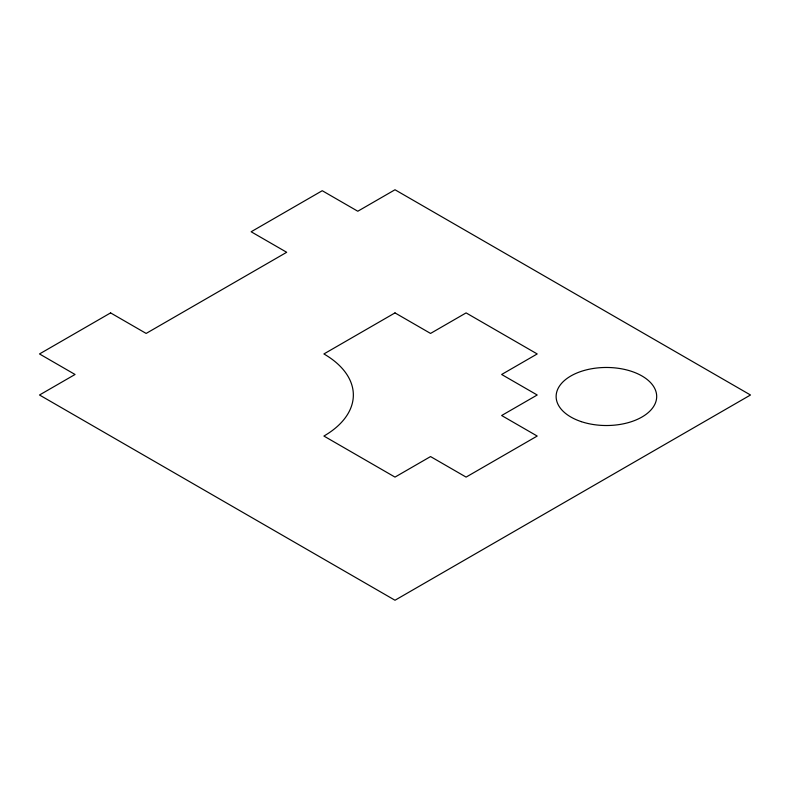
<?xml version="1.0" encoding="UTF-8"?>
<svg xmlns="http://www.w3.org/2000/svg" width="790" height="790" viewBox="0 0 790 790"><rect width="100%" height="100%" fill="white"/><g stroke="black" fill="none" stroke-linecap="round" stroke-linejoin="round"><path stroke-width="1.19" d="M110.6 312.899L39.5 353.95L75.05 374.48L39.5 395L395 600.242L750.5 395L395 189.758L357.791 211.236L322.241 190.716L251.141 231.766L286.691 252.286L146.15 333.429L110.6 312.899M395 312.899L323.9 353.95A100.547 58.055 0 0 1 323.9 436.05L395 477.101L430.55 456.571L466.1 477.101L537.2 436.05L501.65 415.52L537.2 395L501.65 374.48L537.2 353.95L466.1 312.899L430.55 333.429L395 312.899M581.272 421.633A50.274 29.023 0 0 0 656.688 396.491A50.274 29.023 0 0 0 581.272 371.359A50.274 29.023 0 0 0 581.272 421.633"/></g></svg>
